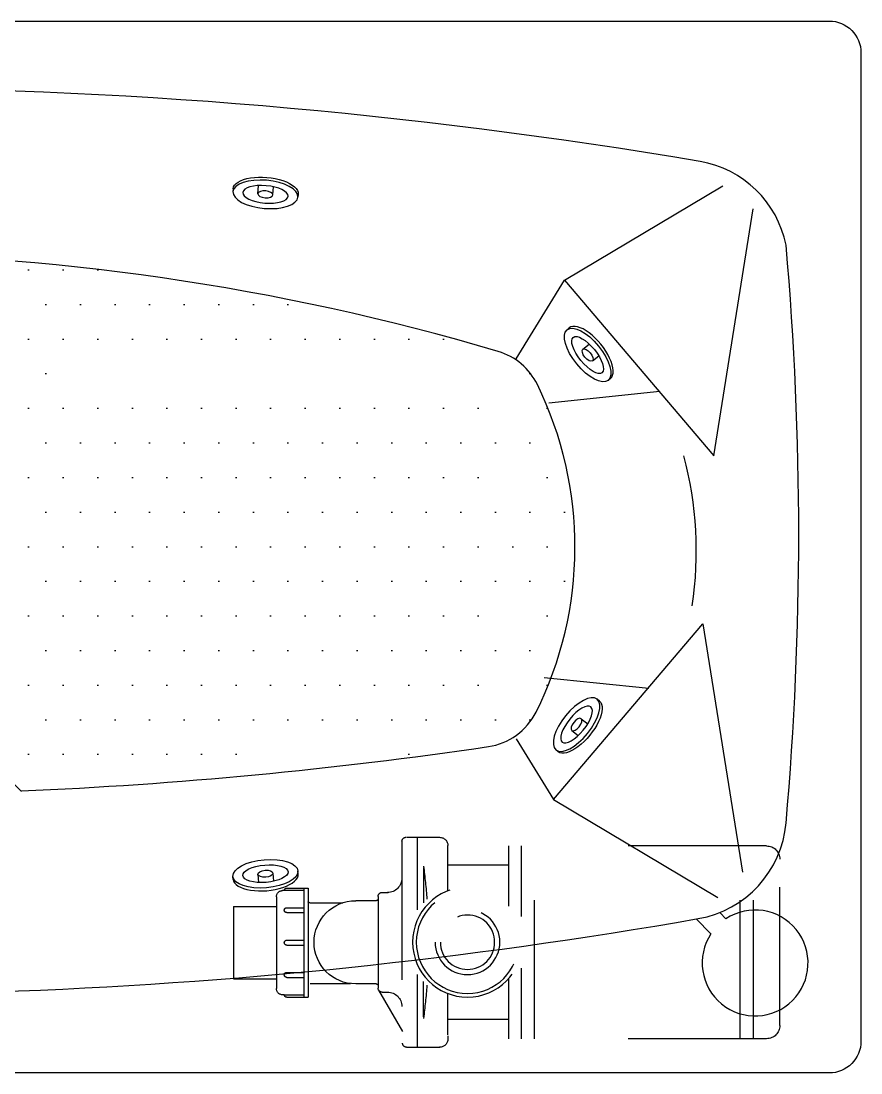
# Model space of a CAD drawing. Header units: millimetres. Extents: x -1273.18 to -1271.68, y 2221.55 to 2222.31.
# Drawn here: x -1272.287 to -1271.679, y 2221.548 to 2222.308 of the extents above; entities that cross this region are included whole.
import ezdxf

# ---------------------------------------------------------------- set-up
doc = ezdxf.new("R2010")
doc.units = ezdxf.units.MM
doc.header["$LTSCALE"] = 10
doc.linetypes.add('HIDDEN', pattern=[0.375, 0.25, -0.125])
for name, color, linetype in [('BOMBA-HJ', 7, 'Continuous'), ('BOMBA-J', 7, 'Continuous'), ('jacuzzi', 1, 'Continuous')]:
    doc.layers.add(name, color=color, linetype=linetype)

# ---------------------------------------------------------------- blocks, each defined once
blk = doc.blocks.new('A$C6C307A44')
at = {"layer": 'BOMBA-HJ', "color": 1, "linetype": 'HIDDEN'}
for p, q in [((23.996, 0.817), (23.996, 0.601)), ((0.954, 0.62), (19.587, 0.62))]:
    blk.add_line(p, q, dxfattribs=at)
for centre, radius in [((0.954, 1.574), 0.954), ((24.597, 0.601), 0.601)]:
    blk.add_arc(centre, radius, 180, 270, dxfattribs=at)
at = {"layer": 'BOMBA-J', "color": 1, "linetype": 'HIDDEN'}
for p, q in [((0.954, 14.546), (19.587, 14.546)), ((1.908, 0.62), (1.908, 14.546)), ((2.861, 0.62), (2.861, 14.546)), ((17.731, 0.62), (17.731, 14.546)), ((18.684, 9.457), (18.684, 14.546)), ((19.587, 10.197), (19.587, 14.546)), ((19.587, 13.191), (19.587, 14.546)), ((23.996, 14.354), (23.996, 14.569)), ((23.996, 14.354), (23.996, 14.569)), ((26.274, 15.17), (24.597, 15.17)), ((26.274, 15.17), (24.597, 15.17)), ((26.988, 15.17), (26.135, 15.17)), ((26.213, 15.17), (26.213, 9.922)), ((27.322, 14.884), (27.322, 0.286)), ((0, 1.574), (0, 13.592)), ((23.996, 13.191), (19.587, 13.191)), ((25.765, 12.992), (25.765, 10.433)), ((34.112, 11.501), (34.112, 3.611)), ((34.409, 11.501), (34.409, 3.611)), ((28.757, 11.184), (28.316, 11.184)), ((29.043, 10.898), (29.043, 4.273)), ((34.409, 11.321), (35.949, 11.321)), ((36.399, 10.876), (36.399, 4.245)), ((36.399, 10.871), (36.399, 4.241)), ((29.189, 10.59), (30.667, 10.59)), ((33.955, 10.445), (31.59, 10.445)), ((34.04, 10.453), (33.989, 10.453)), ((39.501, 10.178), (36.399, 10.178)), ((39.501, 10.173), (36.399, 10.173)), ((39.501, 10.178), (39.501, 5.357)), ((39.501, 10.173), (39.501, 4.983)), ((18.684, 0.62), (18.684, 5.726)), ((39.501, 5.725), (39.501, 5.357)), ((39.501, 5.357), (39.501, 4.988)), ((19.587, 0.62), (19.587, 4.987)), ((25.765, 2.192), (25.765, 4.751)), ((26.213, 5.262), (26.213, 0)), ((29.189, 4.58), (30.667, 4.58)), ((33.955, 4.604), (31.042, 4.604)), ((39.501, 4.934), (36.399, 4.934)), ((19.587, 0.824), (19.587, 4.396)), ((19.587, 0.62), (19.587, 4.396)), ((19.587, 0.824), (19.587, 4.396)), ((29.005, 4.13), (27.274, 1.132)), ((28.757, 3.986), (28.364, 3.986)), ((35.827, 3.791), (34.409, 3.791)), ((35.827, 3.795), (35.949, 3.795)), ((35.827, 3.791), (35.949, 3.791)), ((19.587, 1.995), (23.996, 1.995)), ((23.996, 0.817), (23.996, 0.601)), ((26.988, 0), (24.582, 0))]:
    blk.add_line(p, q, dxfattribs=at)
for points in [[(23.996, 11.3), (23.996, 13.688), (23.996, 14.354)], [(23.996, 13.191), (23.996, 13.688), (23.996, 14.354)], [(35.647, 11.501), (34.112, 11.501)], [(35.647, 10.086), (34.409, 10.086)], [(35.647, 9.726), (34.409, 9.726)], [(35.647, 7.736), (34.409, 7.736)], [(35.647, 7.376), (34.409, 7.376)], [(35.647, 5.412), (34.409, 5.412)], [(35.647, 5.052), (34.409, 5.052)], [(23.996, 0.89), (23.996, 3.884)], [(35.647, 3.611), (34.112, 3.611)]]:
    blk.add_lwpolyline(points, dxfattribs=at)
for radius in [3.969, 3.7, 2.34, 1.963]:
    blk.add_circle((22.582, 7.592), radius, dxfattribs=at)
for centre, radius, start, end in [((0.954, 13.592), 0.954, 90, 180), ((24.597, 14.569), 0.601, 90, 180), ((24.597, 14.569), 0.601, 90, 180), ((27.035, 14.884), 0.286, 0, 90), ((67.189, 7.547), 41.794, 172.3703, 175.66362), ((28.364, 12.226), 1.042, 180, 270), ((35.647, 11.321), 0.18, 0, 90), ((28.757, 10.898), 0.286, 0, 90), ((29.189, 10.735), 0.145, 180, 270), ((35.949, 10.871), 0.45, 0, 90), ((30.667, 7.585), 3.005, 270, 90), ((34.04, 10.528), 0.0743, 270, 345.14175), ((35.647, 9.906), 0.18, 270, 90), ((35.647, 7.556), 0.18, 270, 90), ((35.647, 5.232), 0.18, 270, 90), ((29.189, 4.435), 0.145, 90, 180), ((67.189, 7.637), 41.794, 184.33638, 187.6297), ((28.364, 2.944), 1.042, 90, 180), ((28.757, 4.273), 0.286, 270, 0), ((35.949, 4.241), 0.45, 270, 0), ((35.647, 3.791), 0.18, 270, 0), ((24.597, 0.601), 0.601, 180, 270), ((26.988, 0.286), 0.286, 270, 360)]:
    blk.add_arc(centre, radius, start, end, dxfattribs=at)

msp = doc.modelspace()

# ---------------------------------------------------------------- hatches: boundary and pattern name
at = {"layer": 'jacuzzi'}
h = msp.add_hatch(dxfattribs=at)
h.set_pattern_fill('DOTS', color=256, scale=0.4, style=0)
h.set_pattern_definition([(0, (-1272.38109, 2220.57801), (0.0125, 0.025), [0, -0.025])])
edge = h.paths.add_edge_path()
edge.add_arc((-1272.42926, 2220.42359), 1.7162, 73.48765, 106.62594)
edge.add_arc((-1271.95455, 2222.02491), 0.046, 26.11047, 73.48765)
edge.add_arc((-1272.1527, 2221.92779), 0.26667, 333.41992, 386.11047)
edge.add_arc((-1271.95535, 2221.82905), 0.046, 278.34849, 333.41992)
edge.add_arc((-1272.42926, 2225.05841), 3.30995, 272.47096, 278.34849)
edge.add_line((-1272.28626, 2221.75126), (-1272.30843, 2221.77276))
edge.add_line((-1272.36036, 2221.76919), (-1272.30843, 2221.77276))
edge.add_arc((-1272.36099, 2221.79918), 0.03, 180, 270.79727)
edge.add_arc((-1272.42926, 2221.81079), 0.03827, 0, 180)
edge.add_arc((-1272.49752, 2221.79918), 0.03, 269.20273, 360)
edge.add_line((-1272.39099, 2221.81079), (-1272.39099, 2221.79918))
edge.add_line((-1272.46752, 2221.81079), (-1272.46752, 2221.79918))
edge.add_line((-1272.49815, 2221.76919), (-1272.55008, 2221.77276))
edge.add_line((-1272.57225, 2221.75126), (-1272.55008, 2221.77276))
edge.add_arc((-1272.42926, 2225.05841), 3.30995, 261.85194, 267.52904)
edge.add_arc((-1272.89186, 2221.82741), 0.046, 212.55924, 261.85194)
edge.add_arc((-1272.70587, 2221.94617), 0.26667, 181.37134, 212.55924)
edge.add_arc((-1272.70587, 2221.93341), 0.26667, 155.75947, 178.62866)
edge.add_arc((-1272.90716, 2222.02404), 0.04592, 106.62594, 155.75947)

# ---------------------------------------------------------------- linework, layer by layer
for p, q in [((-1272.11526, 2222.18302), (-1272.11477, 2222.18893)), ((-1272.10442, 2222.18211), (-1272.10393, 2222.18802)), ((-1271.89354, 2222.12066), (-1271.77925, 2222.18864)), ((-1272.13316, 2222.18664), (-1272.13333, 2222.18453)), ((-1272.08618, 2222.18272), (-1272.08635, 2222.18061)), ((-1271.78557, 2221.9936), (-1271.75714, 2222.17203)), ((-1271.92844, 2222.06383), (-1271.89354, 2222.12066)), ((-1271.89354, 2222.12066), (-1271.78557, 2221.9936)), ((-1271.89013, 2222.0861), (-1271.89177, 2222.08476)), ((-1271.88032, 2222.0707), (-1271.87573, 2222.07444)), ((-1271.87345, 2222.06226), (-1271.86886, 2222.06601)), ((-1271.86036, 2222.04954), (-1271.86201, 2222.0482)), ((-1271.90485, 2222.03196), (-1271.82466, 2222.0403)), ((-1271.90155, 2221.74532), (-1271.79358, 2221.87238)), ((-1271.79358, 2221.87238), (-1271.76498, 2221.6929)), ((-1271.90831, 2221.83355), (-1271.83267, 2221.82568)), ((-1271.86837, 2221.81644), (-1271.87001, 2221.81777)), ((-1271.88146, 2221.80372), (-1271.87686, 2221.79997)), ((-1271.88833, 2221.79528), (-1271.88373, 2221.79154)), ((-1271.92844, 2221.7891), (-1271.90155, 2221.74532)), ((-1271.89814, 2221.77988), (-1271.89978, 2221.78122)), ((-1272.28626, 2221.75126), (-1272.30843, 2221.77276)), ((-1271.90155, 2221.74532), (-1271.78277, 2221.67466)), ((-1272.08618, 2221.69159), (-1272.08635, 2221.6937)), ((-1272.13316, 2221.68767), (-1272.13333, 2221.68978)), ((-1272.11526, 2221.69129), (-1272.11477, 2221.68538)), ((-1272.10442, 2221.69219), (-1272.10393, 2221.68629)), ((-1271.77689, 2221.65919), (-1271.78116, 2221.66346)), ((-1271.78771, 2221.64836), (-1271.79838, 2221.65904))]:
    msp.add_line(p, q, dxfattribs=at)
at = {"layer": 'jacuzzi', "color": 3}
msp.add_lwpolyline([(-1271.67926, 2221.57075, -0.414214), (-1271.70221, 2221.54779), (-1273.1563, 2221.54779, -0.414214), (-1273.17926, 2221.57075), (-1273.17926, 2222.28483, -0.414214), (-1273.1563, 2222.30779), (-1271.70221, 2222.30779, -0.414214), (-1271.67926, 2222.28483)], format="xyb", close=True, dxfattribs=at)
at = {"layer": 'jacuzzi'}
for centre, radius, start, end in [((-1272.42926, 2218.48147), 3.77832, 80.34597, 99.65403), ((-1271.80847, 2222.13084), 0.07653, 11.3689, 80.34597), ((-1274.10063, 2221.93715), 2.37638, 354.95995, 5.04003), ((-1272.42926, 2220.42359), 1.7162, 73.48765, 106.62594), ((-1271.95455, 2222.02491), 0.046, 26.11047, 73.48765), ((-1272.1527, 2221.92779), 0.26667, 333.41992, 26.11047), ((-1272.06497, 2221.92474), 0.26667, 351.50853, 14.96439), ((-1271.95535, 2221.82905), 0.046, 278.34849, 333.41992), ((-1272.42926, 2225.05841), 3.30995, 272.47096, 278.34849), ((-1271.81014, 2221.73515), 0.077, 279.93822, 354.95995), ((-1271.75579, 2221.62726), 0.03827, 146.53696, 123.46304), ((-1272.42926, 2225.26858), 3.66426, 271.95493, 279.93822)]:
    msp.add_arc(centre, radius, start, end, dxfattribs=at)
at = {"layer": 'jacuzzi', "extrusion": (0, 0, -1)}
for centre, major_axis, ratio, start_param, end_param in [((-1272.10967, 2222.18468), (-0.02349, 0.00196), 0.431953, 0, 3.141593), ((-1272.10984, 2222.18257), (-0.00542, 0.00045), 0.461888, 4.712389, 10.995574), ((-1271.88325, 2221.79816), (0.01488, 0.01828), 0.431953, 0, 3.141593), ((-1271.8849, 2221.7995), (0.00343, 0.00422), 0.461888, 4.712389, 10.995574)]:
    msp.add_ellipse(centre, major_axis=major_axis, ratio=ratio, start_param=start_param, end_param=end_param, dxfattribs=at)
for centre, major_axis, ratio in [((-1272.10984, 2222.18257), (-0.02349, 0.00196), 0.431953), ((-1272.10984, 2222.18257), (-0.0164, 0.00137), 0.381644), ((-1271.8849, 2221.7995), (0.01488, 0.01828), 0.431953), ((-1271.8849, 2221.7995), (0.01039, 0.01276), 0.381644)]:
    msp.add_ellipse(centre, major_axis=major_axis, ratio=ratio, dxfattribs=at)
at = {"layer": 'jacuzzi'}
for centre, major_axis, ratio in [((-1271.87689, 2222.06648), (0.01488, -0.01828), 0.431953), ((-1271.87689, 2222.06648), (0.01039, -0.01276), 0.381644), ((-1272.10984, 2221.69174), (-0.02349, -0.00196), 0.431953), ((-1272.10984, 2221.69174), (-0.0164, -0.00137), 0.381644)]:
    msp.add_ellipse(centre, major_axis=major_axis, ratio=ratio, dxfattribs=at)
for centre, major_axis, ratio, start_param, end_param in [((-1271.87524, 2222.06782), (0.01488, -0.01828), 0.431953, 6.283185, 9.424778), ((-1271.87689, 2222.06648), (-0.00343, 0.00422), 0.461888, -3.141592653589793, 3.141592653589793), ((-1272.10984, 2221.69174), (0.00542, 0.00045), 0.461888, -3.141592653589793, 3.141592653589793), ((-1272.10967, 2221.68963), (-0.02349, -0.00196), 0.431953, 6.283185, 9.424778)]:
    msp.add_ellipse(centre, major_axis=major_axis, ratio=ratio, start_param=start_param, end_param=end_param, dxfattribs=at)

# ---------------------------------------------------------------- block references
at = {"layer": 'jacuzzi', "extrusion": (0, 0, -1), "xscale": 0.009999999999990905, "yscale": 0.01000000000021828, "zscale": -0.009999999999999787}
msp.add_blockref('A$C6C307A44', (1271.73793, 2221.56635), dxfattribs=at)

doc.saveas('drawing.dxf')
